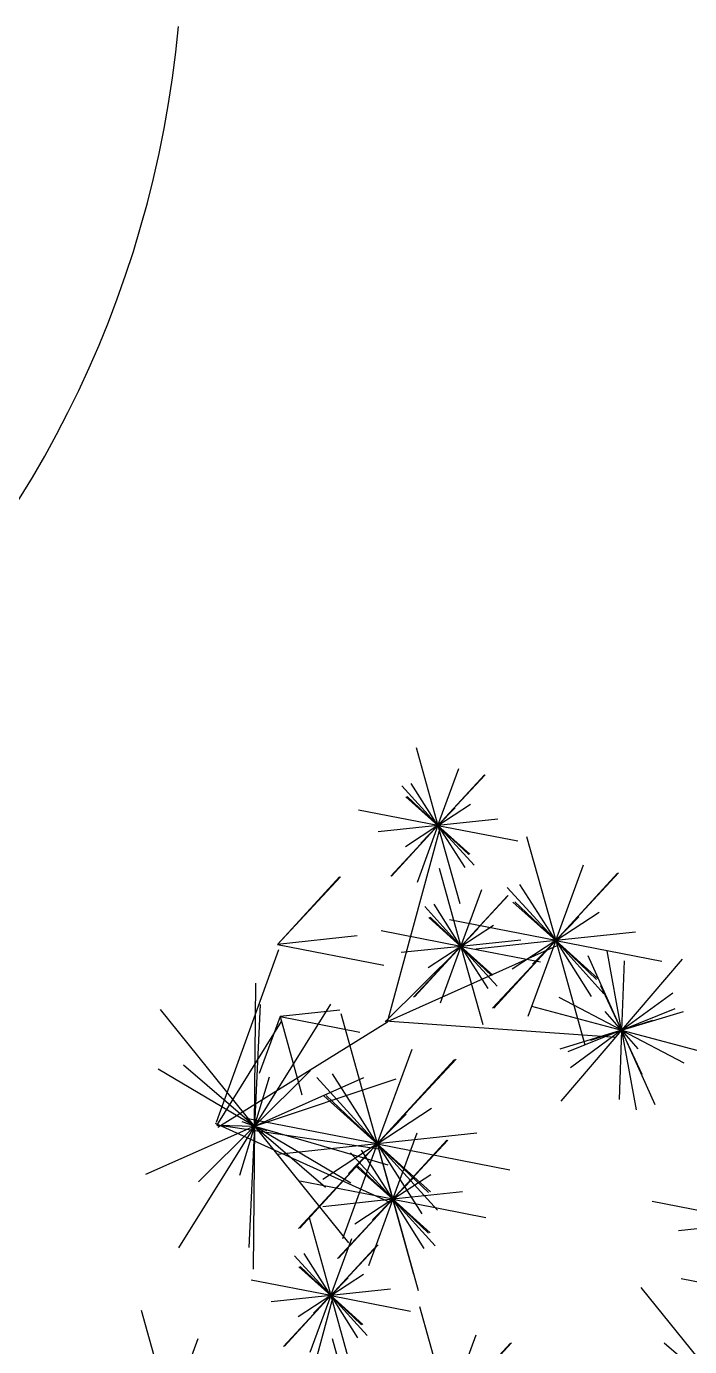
# Model space of a CAD drawing. Extents: x 2634 to 2816, y 1224 to 1357.
# Drawn here: x 2649.856 to 2650.874, y 1304.8 to 1306.826 of the extents above; entities that cross this region are included whole.
import ezdxf

# ---------------------------------------------------------------- set-up
doc = ezdxf.new("R2010")
doc.units = 0
doc.header["$LTSCALE"] = 35
doc.layers.add('FRACA', color=2, linetype='CONTINUOUS')
doc.layers.add('MÉDIA', color=4, linetype='CONTINUOUS')

msp = doc.modelspace()

# ---------------------------------------------------------------- linework, layer by layer
at = {"layer": 'FRACA', "extrusion": (0.784934, 0.218464, -0.579786)}
for p, q in [((2650.4545, 1305.7197, -0.044), (2650.4879, 1305.5998, -0.044)), ((2650.4879, 1305.5998, -0.044), (2650.5592, 1305.6774, 0.0224)), ((2650.4879, 1305.5998, -0.044), (2650.4388, 1305.6439, 0.0616)), ((2650.4879, 1305.5998, -0.044), (2650.4408, 1305.6445, -0.1502)), ((2650.4879, 1305.5998, -0.044), (2650.3657, 1305.6235, -0.0451)), ((2650.4879, 1305.5998, -0.044), (2650.4167, 1305.5221, -0.1103)), ((2650.4879, 1305.5998, -0.044), (2650.537, 1305.5556, -0.1496)), ((2650.4879, 1305.5998, -0.044), (2650.6102, 1305.576, -0.0429)), ((2650.4879, 1305.5998, -0.044), (2650.535, 1305.5551, 0.0623)), ((2650.4879, 1305.5998, -0.044), (2650.5213, 1305.4798, -0.044)), ((2650.6239, 1305.5831, -0.196), (2650.6685, 1305.4231, -0.196)), ((2650.4898, 1305.5342, 0.1877), (2650.5231, 1305.4143, 0.1877)), ((2650.6685, 1305.4231, -0.196), (2650.7635, 1305.5266, -0.1076)), ((2650.2416, 1305.4173, -0.2874), (2650.3366, 1305.5208, -0.1989)), ((2650.5231, 1305.4143, 0.1877), (2650.5944, 1305.4919, 0.2541)), ((2650.6685, 1305.4231, -0.196), (2650.603, 1305.482, -0.0553)), ((2650.6685, 1305.4231, -0.196), (2650.6057, 1305.4827, -0.3377)), ((2650.5231, 1305.4143, 0.1877), (2650.474, 1305.4584, 0.2933)), ((2650.5231, 1305.4143, 0.1877), (2650.4761, 1305.4589, 0.0815)), ((2650.6685, 1305.4231, -0.196), (2650.5055, 1305.4548, -0.1975)), ((2650.5231, 1305.4143, 0.1877), (2650.4009, 1305.438, 0.1866)), ((2650.2416, 1305.4173, -0.2874), (2650.4046, 1305.3856, -0.286)), ((2650.5231, 1305.4143, 0.1877), (2650.4519, 1305.3366, 0.1214)), ((2650.5231, 1305.4143, 0.1877), (2650.5722, 1305.3701, 0.0821)), ((2650.5231, 1305.4143, 0.1877), (2650.6454, 1305.3905, 0.1888)), ((2650.5231, 1305.4143, 0.1877), (2650.5702, 1305.3696, 0.294)), ((2650.5231, 1305.4143, 0.1877), (2650.5565, 1305.2943, 0.1877)), ((2650.6685, 1305.4231, -0.196), (2650.5735, 1305.3196, -0.2845)), ((2650.6685, 1305.4231, -0.196), (2650.7339, 1305.3643, -0.3368)), ((2650.6685, 1305.4231, -0.196), (2650.8314, 1305.3914, -0.1946)), ((2650.6685, 1305.4231, -0.196), (2650.7312, 1305.3635, -0.0544)), ((2650.6685, 1305.4231, -0.196), (2650.713, 1305.2632, -0.196)), ((2650.2457, 1305.3065, -0.03), (2650.3679, 1305.2827, -0.029)), ((2650.2457, 1305.3065, -0.03), (2650.2791, 1305.1865, -0.03)), ((2650.3391, 1305.311, -0.1847), (2650.3947, 1305.1111, -0.1847)), ((2650.3947, 1305.1111, -0.1847), (2650.5135, 1305.2405, -0.0741)), ((2650.3947, 1305.1111, -0.1847), (2650.3129, 1305.1846, -0.0088)), ((2650.3947, 1305.1111, -0.1847), (2650.3163, 1305.1856, -0.3618)), ((2650.3795, 1305.166, 0.1657), (2650.4185, 1305.026, 0.1657)), ((2650.3947, 1305.1111, -0.1847), (2650.191, 1305.1507, -0.1866)), ((2650.3947, 1305.1111, -0.1847), (2650.276, 1304.9817, -0.2953)), ((2650.3947, 1305.1111, -0.1847), (2650.4766, 1305.0375, -0.3607)), ((2650.3947, 1305.1111, -0.1847), (2650.5984, 1305.0715, -0.1829)), ((2650.3947, 1305.1111, -0.1847), (2650.4732, 1305.0366, -0.0077)), ((2650.3947, 1305.1111, -0.1847), (2650.4504, 1304.9112, -0.1847)), ((2650.4185, 1305.026, 0.1657), (2650.5016, 1305.1166, 0.2431)), ((2650.4185, 1305.026, 0.1657), (2650.3612, 1305.0775, 0.2889)), ((2650.4185, 1305.026, 0.1657), (2650.3635, 1305.0782, 0.0418)), ((2650.4185, 1305.026, 0.1657), (2650.2759, 1305.0538, 0.1644)), ((2650.4185, 1305.026, 0.1657), (2650.3354, 1304.9355, 0.0883)), ((2650.4185, 1305.026, 0.1657), (2650.4758, 1304.9746, 0.0425)), ((2650.4185, 1305.026, 0.1657), (2650.5611, 1304.9983, 0.167)), ((2650.4185, 1305.026, 0.1657), (2650.4734, 1304.9739, 0.2897)), ((2650.4185, 1305.026, 0.1657), (2650.4574, 1304.8861, 0.1657)), ((2650.9794, 1304.9907, -0.2874), (2650.8164, 1305.0224, -0.2889)), ((2650.2901, 1304.9981, -0.044), (2650.3235, 1304.8782, -0.044)), ((2650.3235, 1304.8782, -0.044), (2650.3947, 1304.9558, 0.0224)), ((2650.3235, 1304.8782, -0.044), (2650.2744, 1304.9223, 0.0616)), ((2650.3235, 1304.8782, -0.044), (2650.2764, 1304.9229, -0.1502)), ((2650.3235, 1304.8782, -0.044), (2650.2013, 1304.902, -0.0451)), ((2650.9835, 1304.8799, -0.03), (2650.8612, 1304.9037, -0.0311)), ((2650.3235, 1304.8782, -0.044), (2650.2522, 1304.8006, -0.1103)), ((2650.3235, 1304.8782, -0.044), (2650.3726, 1304.8341, -0.1496)), ((2650.3235, 1304.8782, -0.044), (2650.4457, 1304.8544, -0.0429)), ((2650.3235, 1304.8782, -0.044), (2650.3706, 1304.8335, 0.0623)), ((2650.3235, 1304.8782, -0.044), (2650.3569, 1304.7582, -0.044)), ((2650.4595, 1304.8615, -0.196), (2650.504, 1304.7015, -0.196)), ((2650.0327, 1304.8556, -0.2874), (2650.0772, 1304.6957, -0.2874)), ((2650.3253, 1304.8126, 0.1877), (2650.3587, 1304.6927, 0.1877)), ((2650.504, 1304.7015, -0.196), (2650.599, 1304.805, -0.1076))]:
    msp.add_line(p, q, dxfattribs=at)
at = {"layer": 'FRACA', "extrusion": (-0.801363, -0.443394, -0.401521)}
for p, q in [((2650.4879, 1305.5998, -0.044), (2650.52, 1305.6871, -0.0361)), ((2650.4323, 1305.6609, -0.0005), (2650.4879, 1305.5998, -0.044)), ((2650.4879, 1305.5998, -0.044), (2650.4468, 1305.6643, -0.0975)), ((2650.4879, 1305.5998, -0.044), (2650.5379, 1305.6325, -0.1157)), ((2650.4879, 1305.5998, -0.044), (2650.5144, 1305.627, 0.0413)), ((2650.4879, 1305.5998, -0.044), (2650.4379, 1305.567, 0.0278)), ((2650.4879, 1305.5998, -0.044), (2650.4559, 1305.5124, -0.0518)), ((2650.4879, 1305.5998, -0.044), (2650.4614, 1305.5725, -0.1293)), ((2650.4879, 1305.5998, -0.044), (2650.529, 1305.5352, 0.0096)), ((2650.4879, 1305.5998, -0.044), (2650.5435, 1305.5387, -0.0875)), ((2650.6685, 1305.4231, -0.196), (2650.7112, 1305.5396, -0.1856)), ((2650.6685, 1305.4231, -0.196), (2650.6137, 1305.5092, -0.2675)), ((2650.5231, 1305.4143, 0.1877), (2650.5552, 1305.5016, 0.1956)), ((2650.5943, 1305.5046, -0.1381), (2650.6685, 1305.4231, -0.196)), ((2650.4675, 1305.4754, 0.2312), (2650.5231, 1305.4143, 0.1877)), ((2650.5231, 1305.4143, 0.1877), (2650.4821, 1305.4788, 0.1342)), ((2650.6685, 1305.4231, -0.196), (2650.7351, 1305.4668, -0.2917)), ((2650.5231, 1305.4143, 0.1877), (2650.5732, 1305.447, 0.116)), ((2650.6685, 1305.4231, -0.196), (2650.7038, 1305.4594, -0.0823)), ((2650.5231, 1305.4143, 0.1877), (2650.5497, 1305.4415, 0.273)), ((2650.5231, 1305.4143, 0.1877), (2650.4731, 1305.3815, 0.2595)), ((2650.5231, 1305.4143, 0.1877), (2650.4911, 1305.3269, 0.1799)), ((2650.5231, 1305.4143, 0.1877), (2650.4966, 1305.387, 0.1024)), ((2650.5231, 1305.4143, 0.1877), (2650.5642, 1305.3497, 0.2413)), ((2650.5231, 1305.4143, 0.1877), (2650.5787, 1305.3531, 0.1442)), ((2650.6685, 1305.4231, -0.196), (2650.6018, 1305.3794, -0.1004)), ((2650.6685, 1305.4231, -0.196), (2650.6257, 1305.3066, -0.2065)), ((2650.6685, 1305.4231, -0.196), (2650.6331, 1305.3868, -0.3098)), ((2650.6685, 1305.4231, -0.196), (2650.7232, 1305.3371, -0.1246)), ((2650.6685, 1305.4231, -0.196), (2650.7426, 1305.3416, -0.254)), ((2650.2457, 1305.3065, -0.03), (2650.2137, 1305.2191, -0.0379)), ((2650.3947, 1305.1111, -0.1847), (2650.4482, 1305.2567, -0.1716)), ((2650.3021, 1305.213, -0.1122), (2650.3947, 1305.1111, -0.1847)), ((2650.3947, 1305.1111, -0.1847), (2650.3263, 1305.2187, -0.274)), ((2650.3947, 1305.1111, -0.1847), (2650.4781, 1305.1657, -0.3043)), ((2650.3947, 1305.1111, -0.1847), (2650.4389, 1305.1565, -0.0426)), ((2650.4185, 1305.026, 0.1657), (2650.4559, 1305.128, 0.1749)), ((2650.3947, 1305.1111, -0.1847), (2650.3114, 1305.0565, -0.0652)), ((2650.3947, 1305.1111, -0.1847), (2650.3413, 1304.9655, -0.1978)), ((2650.3947, 1305.1111, -0.1847), (2650.3505, 1305.0657, -0.3269)), ((2650.4185, 1305.026, 0.1657), (2650.3705, 1305.1013, 0.1032)), ((2650.3947, 1305.1111, -0.1847), (2650.4632, 1305.0035, -0.0955)), ((2650.3947, 1305.1111, -0.1847), (2650.4874, 1305.0092, -0.2572)), ((2650.3536, 1305.0973, 0.2165), (2650.4185, 1305.026, 0.1657)), ((2650.4185, 1305.026, 0.1657), (2650.4768, 1305.0643, 0.082)), ((2650.4185, 1305.026, 0.1657), (2650.4494, 1305.0578, 0.2652)), ((2650.4185, 1305.026, 0.1657), (2650.3601, 1304.9878, 0.2494)), ((2650.4185, 1305.026, 0.1657), (2650.3811, 1304.9241, 0.1565)), ((2650.4185, 1305.026, 0.1657), (2650.3875, 1304.9943, 0.0662)), ((2650.4185, 1305.026, 0.1657), (2650.4664, 1304.9507, 0.2282)), ((2650.4185, 1305.026, 0.1657), (2650.4834, 1304.9547, 0.115)), ((2650.3235, 1304.8782, -0.044), (2650.3555, 1304.9656, -0.0361)), ((2650.2679, 1304.9393, -0.0005), (2650.3235, 1304.8782, -0.044)), ((2650.3235, 1304.8782, -0.044), (2650.2824, 1304.9427, -0.0975)), ((2650.3235, 1304.8782, -0.044), (2650.3735, 1304.9109, -0.1157)), ((2650.3235, 1304.8782, -0.044), (2650.35, 1304.9054, 0.0413)), ((2650.3235, 1304.8782, -0.044), (2650.2735, 1304.8454, 0.0278)), ((2650.3235, 1304.8782, -0.044), (2650.2914, 1304.7908, -0.0518)), ((2650.3235, 1304.8782, -0.044), (2650.2969, 1304.851, -0.1293)), ((2650.3235, 1304.8782, -0.044), (2650.3646, 1304.8136, 0.0096)), ((2650.3235, 1304.8782, -0.044), (2650.3791, 1304.8171, -0.0875)), ((2650.504, 1304.7015, -0.196), (2650.5467, 1304.818, -0.1856)), ((2650.0772, 1304.6957, -0.2874), (2650.1199, 1304.8122, -0.2769))]:
    msp.add_line(p, q, dxfattribs=at)
at = {"layer": 'FRACA', "extrusion": (0.336367, 0.093618, 0.937066)}
for p, q in [((2650.4879, 1305.5998, -0.044), (2650.5604, 1305.6777, -0.1085)), ((2650.4154, 1305.5218, 0.0206), (2650.4879, 1305.5998, -0.044)), ((2650.6685, 1305.4231, -0.196), (2650.7651, 1305.5271, -0.2821)), ((2650.2416, 1305.4173, -0.2874), (2650.3383, 1305.5212, -0.3735)), ((2650.5231, 1305.4143, 0.1877), (2650.5956, 1305.4922, 0.1232)), ((2650.4506, 1305.3363, 0.2523), (2650.5231, 1305.4143, 0.1877)), ((2650.5718, 1305.3192, -0.11), (2650.6685, 1305.4231, -0.196)), ((2650.3947, 1305.1111, -0.1847), (2650.5156, 1305.241, -0.2924)), ((2650.2739, 1304.9811, -0.0771), (2650.3947, 1305.1111, -0.1847)), ((2650.4185, 1305.026, 0.1657), (2650.5031, 1305.117, 0.0904)), ((2650.3339, 1304.9351, 0.241), (2650.4185, 1305.026, 0.1657)), ((2650.3235, 1304.8782, -0.044), (2650.396, 1304.9562, -0.1085)), ((2650.251, 1304.8002, 0.0206), (2650.3235, 1304.8782, -0.044)), ((2650.504, 1304.7015, -0.196), (2650.6007, 1304.8055, -0.2821))]:
    msp.add_line(p, q, dxfattribs=at)
at = {"layer": 'FRACA', "extrusion": (0.261757, 0.706282, -0.657761)}
for p, q in [((2650.5797, 1305.6095, -0.0299), (2650.4879, 1305.5998, -0.044)), ((2650.4879, 1305.5998, -0.044), (2650.3961, 1305.5901, -0.0581)), ((2650.364, 1305.4302, -0.2686), (2650.2416, 1305.4173, -0.2874)), ((2650.7909, 1305.4361, -0.1773), (2650.6685, 1305.4231, -0.196)), ((2650.5231, 1305.4143, 0.1877), (2650.4313, 1305.4046, 0.1736)), ((2650.6149, 1305.424, 0.2018), (2650.5231, 1305.4143, 0.1877)), ((2650.6685, 1305.4231, -0.196), (2650.546, 1305.4102, -0.2148)), ((2650.3375, 1305.3162, -0.0159), (2650.2457, 1305.3065, -0.03)), ((2650.5477, 1305.1273, -0.1612), (2650.3947, 1305.1111, -0.1847)), ((2650.3947, 1305.1111, -0.1847), (2650.2417, 1305.0949, -0.2082)), ((2650.4185, 1305.026, 0.1657), (2650.3114, 1305.0147, 0.1493)), ((2650.5256, 1305.0374, 0.1822), (2650.4185, 1305.026, 0.1657)), ((2650.9794, 1304.9907, -0.2874), (2650.857, 1304.9778, -0.3062)), ((2650.3235, 1304.8782, -0.044), (2650.2317, 1304.8685, -0.0581)), ((2650.4153, 1304.8879, -0.0299), (2650.3235, 1304.8782, -0.044))]:
    msp.add_line(p, q, dxfattribs=at)
at = {"layer": 'FRACA', "extrusion": (-0.26813, 0.963383, -1.83772e-16)}
for p, q in [((2650.4107, 1305.2985, 0.0007), (2650.49, 1305.5921, -0.044)), ((2650.148, 1305.1442, 0.0036), (2650.2437, 1305.4096, -0.2874)), ((2650.4104, 1305.2987), (2650.6706, 1305.4155, -0.196)), ((2650.1488, 1305.1393, 0.0043), (2650.2478, 1305.2988, -0.03)), ((2650.1501, 1305.1366, 0.0036), (2650.4105, 1305.2983, 0.0007)), ((2650.1492, 1305.1403, 0.0029), (2650.3969, 1305.1035, -0.1847)), ((2650.2463, 1304.5769, 0.0007), (2650.3256, 1304.8706, -0.044))]:
    msp.add_line(p, q, dxfattribs=at)
at = {"layer": 'FRACA', "extrusion": (0.509604, 0.710718, -0.484958)}
for p, q in [((2650.407, 1305.2986, 0.0052), (2650.5211, 1305.4114, 0.1897)), ((2650.1461, 1305.1428, 0.0081), (2650.4149, 1305.0211, 0.1691))]:
    msp.add_line(p, q, dxfattribs=at)
at = {"layer": 'FRACA', "extrusion": (0.744227, -0.659012, 0.108762)}
for p, q in [((2650.7696, 1305.2855, 0.0499), (2650.7475, 1305.4076, -0.0258)), ((2650.7696, 1305.2855, 0.0499), (2650.7185, 1305.3995, 0.124)), ((2650.8626, 1305.3945, 0.0738), (2650.7696, 1305.2855, 0.0499)), ((2650.7696, 1305.2855, 0.0499), (2650.8646, 1305.3143, -0.0562)), ((2650.7696, 1305.2855, 0.0499), (2650.6747, 1305.2567, 0.1559)), ((2650.7696, 1305.2855, 0.0499), (2650.6766, 1305.1765, 0.0259)), ((2650.7696, 1305.2855, 0.0499), (2650.7217, 1305.2698, -0.0864)), ((2650.7696, 1305.2855, 0.0499), (2650.8176, 1305.3012, 0.1861)), ((2650.7696, 1305.2855, 0.0499), (2650.8208, 1305.1715, -0.0243)), ((2650.7696, 1305.2855, 0.0499), (2650.7918, 1305.1634, 0.1255))]:
    msp.add_line(p, q, dxfattribs=at)
at = {"layer": 'FRACA', "extrusion": (-0.342493, 0.21032, -0.915677)}
for p, q in [((2650.7735, 1305.3919, 0.0729), (2650.7696, 1305.2855, 0.0499)), ((2650.7696, 1305.2855, 0.0499), (2650.674, 1305.3357, 0.0643)), ((2650.7696, 1305.2855, 0.0499), (2650.8481, 1305.3431, 0.0009)), ((2650.7696, 1305.2855, 0.0499), (2650.7446, 1305.3142, 0.1519)), ((2650.7696, 1305.2855, 0.0499), (2650.8521, 1305.3188, 0.1127)), ((2650.7696, 1305.2855, 0.0499), (2650.6871, 1305.2522, -0.013)), ((2650.7696, 1305.2855, 0.0499), (2650.6912, 1305.2279, 0.0988)), ((2650.7696, 1305.2855, 0.0499), (2650.7658, 1305.1791, 0.0268)), ((2650.7696, 1305.2855, 0.0499), (2650.7947, 1305.2568, -0.0522)), ((2650.7696, 1305.2855, 0.0499), (2650.8652, 1305.2353, 0.0354))]:
    msp.add_line(p, q, dxfattribs=at)
at = {"layer": 'FRACA', "extrusion": (0.684301, -0.641498, -0.346717)}
for p, q in [((2650.2064, 1305.1384, 0.2732), (2650.2084, 1305.358, 0.3906)), ((2650.3231, 1305.3254, 0.1575), (2650.2064, 1305.1384, 0.2732)), ((2650.2064, 1305.1384, 0.2732), (2650.0621, 1305.3173, 0.1772)), ((2650.2064, 1305.1384, 0.2732), (2650.424, 1305.2108, 0.3702)), ((2650.2064, 1305.1384, 0.2732), (2650.1874, 1305.1449, 0.025)), ((2650.2064, 1305.1384, 0.2732), (2650.0897, 1304.9513, 0.3889)), ((2650.2064, 1305.1384, 0.2732), (2650.2044, 1304.9187, 0.1558)), ((2650.2064, 1305.1384, 0.2732), (2650.3506, 1304.9594, 0.3691)), ((2650.2064, 1305.1384, 0.2732), (2650.2254, 1305.1318, 0.5214)), ((2650.9441, 1304.7118, 0.2732), (2650.7999, 1304.8907, 0.1772))]:
    msp.add_line(p, q, dxfattribs=at)
at = {"layer": 'FRACA', "extrusion": (0.995512, -0.015754, -0.093319)}
for p, q in [((2650.7696, 1305.2855, 0.0499), (2650.738, 1305.3536, -0.0291)), ((2650.8013, 1305.2174, 0.1288), (2650.7696, 1305.2855, 0.0499))]:
    msp.add_line(p, q, dxfattribs=at)
at = {"layer": 'FRACA', "extrusion": (-0.908178, 0.025684, -0.417795)}
for p, q in [((2650.2151, 1305.3248, 0.2657), (2650.2064, 1305.1384, 0.2732)), ((2650.2064, 1305.1384, 0.2732), (2650.0973, 1305.2319, 0.3925)), ((2650.2064, 1305.1384, 0.2732), (2650.2922, 1305.2237, 0.4155)), ((2650.2064, 1305.1384, 0.2732), (2650.2295, 1305.2142, 0.1041)), ((2650.2064, 1305.1384, 0.2732), (2650.3739, 1305.2128, 0.2372)), ((2650.2064, 1305.1384, 0.2732), (2650.0389, 1305.064, 0.3092)), ((2650.2064, 1305.1384, 0.2732), (2650.1206, 1305.053, 0.1309)), ((2650.2064, 1305.1384, 0.2732), (2650.1833, 1305.0625, 0.4423)), ((2650.2064, 1305.1384, 0.2732), (2650.1977, 1304.952, 0.2807)), ((2650.2064, 1305.1384, 0.2732), (2650.3155, 1305.0448, 0.1539)), ((2650.9441, 1304.7118, 0.2732), (2650.835, 1304.8054, 0.3925))]:
    msp.add_line(p, q, dxfattribs=at)
at = {"layer": 'FRACA', "extrusion": (-0.376266, 0.119452, 0.918779)}
for p, q in [((2650.6314, 1305.3224, 0.025), (2650.7696, 1305.2855, 0.0499)), ((2650.7696, 1305.2855, 0.0499), (2650.9079, 1305.2486, 0.0747))]:
    msp.add_line(p, q, dxfattribs=at)
at = {"layer": 'FRACA', "extrusion": (0.640296, 0.750269, 0.164675)}
msp.add_line((2650.4069, 1305.3002), (2650.7608, 1305.2751, 0.0476), dxfattribs=at)
at = {"layer": 'FRACA', "extrusion": (0.636859, -0.060529, -0.7686)}
for p, q in [((2650.2064, 1305.1384, 0.2732), (2650.0586, 1305.226, 0.2001)), ((2650.3542, 1305.0507, 0.3463), (2650.2064, 1305.1384, 0.2732))]:
    msp.add_line(p, q, dxfattribs=at)
at = {"layer": 'FRACA', "extrusion": (0.468773, 0.751208, -0.464692)}
msp.add_line((2650.1492, 1305.14, 0.0073), (2650.2064, 1305.1384, 0.2732), dxfattribs=at)
at = {"layer": 'FRACA', "extrusion": (0.362413, 0.316193, 0.876743)}
msp.add_line((2650.2064, 1305.1384, 0.2732), (2650.411, 1305.0791, 0.1442), dxfattribs=at)
at = {"layer": 'MÉDIA'}
msp.add_arc((2648.4464, 1306.9763), 1.65, 270, 354.7841, dxfattribs=at)

doc.saveas('drawing.dxf')
